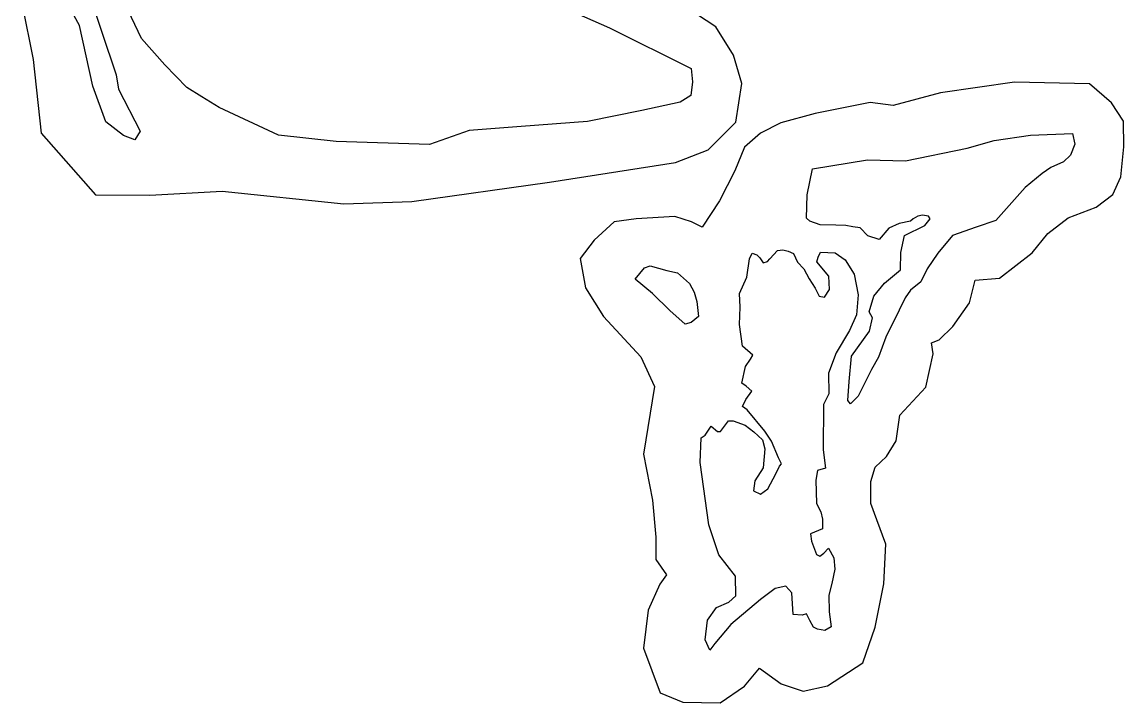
# Model space of a CAD drawing. Header units: metres. Extents: x 255476 to 378809, y 1739479 to 2227865.
# Drawn here: x 319584 to 320578, y 1875295 to 1875909 of the extents above; entities that cross this region are included whole.
import ezdxf

# ---------------------------------------------------------------- set-up
doc = ezdxf.new("R2010")
doc.units = ezdxf.units.M
doc.header["$MEASUREMENT"] = 0
doc.layers.add('MANGROOVE BUFFER ZONE', color=120, linetype='Continuous')

msp = doc.modelspace()

# ---------------------------------------------------------------- linework, layer by layer
at = {"layer": 'MANGROOVE BUFFER ZONE', "flags": 128}
for points in [[(320026.34, 1875942.84), (320113.96, 1875904.05), (320187.53, 1875867.43), (320188.93, 1875855.41), (320187.25, 1875843.1), (320177.74, 1875836.95), (320143.05, 1875829.41), (320094.1, 1875819.62), (320034.24, 1875814.87), (319987.24, 1875811.51), (319951.44, 1875798.65), (319867.38, 1875801.49), (319815.1, 1875807.08), (319761.78, 1875832.07), (319745.94, 1875841.62), (319732.42, 1875850.33), (319712.65, 1875870.54), (319691.61, 1875894.52), (319634.05, 1876015.26)], [(319642.62, 1875939.76), (319668.62, 1875861.7), (319670.95, 1875848.73), (319690.51, 1875810.83), (319685.49, 1875803.11), (319675.44, 1875806.78), (319659.39, 1875819.18), (319647.64, 1875851.36), (319635.66, 1875906.25), (319615.96, 1875941.76)], [(319583.78, 1875924.62), (319593.78, 1875875.56), (319601.11, 1875809.04), (319649.94, 1875753.45), (319699.07, 1875753.06), (319764.33, 1875756.61), (319874.3, 1875745.15), (319935.64, 1875747.45), (320059.89, 1875764.74), (320173.55, 1875782.46), (320203.06, 1875793.97), (320228.05, 1875818.98), (320233.23, 1875853.68), (320225.95, 1875879.24), (320209.83, 1875904.99), (320175.92, 1875927.18)]]:
    msp.add_lwpolyline(points, dxfattribs=at)
for points in [[(320438.68, 1875656.11), (320444.06, 1875676.36), (320465.77, 1875678.33), (320495.32, 1875701.22), (320509.45, 1875718.48), (320527.74, 1875732.7), (320553.01, 1875742.34), (320568.13, 1875753.78), (320575.24, 1875769.48), (320578.21, 1875796.74), (320577.65, 1875819.83), (320566.91, 1875836.34), (320547.06, 1875853.61), (320479.51, 1875855.09), (320412.59, 1875845.37), (320369.81, 1875834.09), (320349.17, 1875836.67), (320299.61, 1875826.75), (320268.41, 1875818.21), (320250.14, 1875808.88), (320235.71, 1875796.38), (320227.18, 1875775.09), (320213.35, 1875747.9), (320197.45, 1875724.21), (320188.05, 1875729.17), (320173.03, 1875733.82), (320138.01, 1875731.59), (320118.04, 1875728.92), (320100.08, 1875712.59), (320087.38, 1875695.88), (320092.14, 1875669.41), (320108.43, 1875643.77), (320142.16, 1875607.18), (320154.59, 1875580.52), (320144.75, 1875519.49), (320152.82, 1875477.93), (320155.83, 1875444.57), (320155.7, 1875424.63), (320165.42, 1875410.58), (320159.41, 1875402.22), (320148.76, 1875378.85), (320144.72, 1875344.6), (320159.59, 1875304.15), (320180.11, 1875295.69), (320213.72, 1875295.12), (320235.87, 1875310.37), (320249.27, 1875326.38), (320268.78, 1875312.26), (320288.7, 1875305.84), (320310.78, 1875310.6), (320342.49, 1875331.26), (320353.82, 1875363.49), (320361.42, 1875402.62), (320363.41, 1875438.41), (320355.14, 1875460.15), (320349.63, 1875474.87), (320349.76, 1875494.81), (320353.69, 1875507.73), (320363.91, 1875517.46), (320372.75, 1875531.39), (320376.05, 1875554.57), (320399.27, 1875580.06), (320406.16, 1875610), (320404.49, 1875619.95), (320411.51, 1875622.7), (320423.84, 1875634.52)], [(320375.32, 1875649.35), (320363.21, 1875625.15), (320356.59, 1875607.12), (320350.43, 1875595.94), (320338.37, 1875571.76), (320331.49, 1875564.88), (320328.91, 1875567.86), (320330.26, 1875585.07), (320332.45, 1875607.86), (320348.5, 1875630.35), (320351.2, 1875642.33), (320348.33, 1875647.73), (320352.39, 1875662.08), (320362.01, 1875673.72), (320376.54, 1875685.71), (320376.84, 1875701.44), (320380.27, 1875716.7), (320398.41, 1875725.6), (320403.23, 1875731.8), (320401.71, 1875734.24), (320396.36, 1875734.9), (320392.27, 1875734.17), (320388.05, 1875731.67), (320385.49, 1875729.56), (320375.39, 1875727.38), (320365.96, 1875723.34), (320357.21, 1875713.24), (320347.11, 1875716.27), (320340.04, 1875723.51), (320333.45, 1875724.56), (320327.09, 1875725.59), (320318.16, 1875725.94), (320303.9, 1875726.45), (320294.62, 1875729.54), (320291.7, 1875732.46), (320292.2, 1875753.33), (320297.26, 1875776.8), (320346.71, 1875784.88), (320380.93, 1875784.04), (320436.84, 1875795.51), (320460.94, 1875802.53), (320493.84, 1875807.14), (320531.69, 1875808.84), (320533.73, 1875798.96), (320529.98, 1875789.24), (320523.51, 1875783.11), (320512.25, 1875778.17), (320504.41, 1875772.72), (320489, 1875759.96), (320462.49, 1875730.24), (320444.81, 1875724.29), (320423.4, 1875716.82), (320410.12, 1875700.79), (320400.56, 1875686.66), (320394.79, 1875674.92), (320385.43, 1875667.29), (320380.66, 1875660.42)], [(320336.94, 1875645.25), (320330.61, 1875631.11), (320318.37, 1875610.75), (320311.64, 1875592.54), (320311.74, 1875573.99), (320306.97, 1875564.16), (320306.81, 1875523.4), (320308.91, 1875506.91), (320301.76, 1875504.8), (320300.15, 1875496.14), (320300.75, 1875475.01), (320304.78, 1875467.37), (320306.27, 1875460.85), (320306.27, 1875452.13), (320295.28, 1875447.77), (320296.25, 1875440.98), (320300.77, 1875429.03), (320303.84, 1875427.58), (320307.24, 1875430.33), (320311.44, 1875434.69), (320316.45, 1875425.96), (320317.42, 1875415.76), (320314.67, 1875402.84), (320311.76, 1875392.18), (320312.11, 1875377.29), (320313.83, 1875363.62), (320308.36, 1875360.59), (320301.77, 1875361.8), (320298.02, 1875363.42), (320294.68, 1875369.39), (320291.63, 1875375.54), (320287.95, 1875374.28), (320279.77, 1875374.91), (320278.47, 1875394.53), (320272.97, 1875400.33), (320263.3, 1875398.2), (320250.07, 1875388.53), (320223.41, 1875365.99), (320209.08, 1875348.8), (320204.39, 1875342.81), (320200.17, 1875352.03), (320202.51, 1875369.78), (320210.58, 1875381.11), (320221.71, 1875386), (320227.87, 1875391.85), (320227.56, 1875409.38), (320212.58, 1875428.76), (320203.68, 1875455.66), (320195.8, 1875512.1), (320196.59, 1875534.15), (320200.35, 1875536.73), (320205.8, 1875544.65), (320211.36, 1875539.82), (320214.04, 1875540.02), (320217.64, 1875544.65), (320221.24, 1875549.48), (320225.56, 1875549.48), (320236.27, 1875545.78), (320244.19, 1875539.61), (320252.12, 1875532.41), (320253.97, 1875524.18), (320252.53, 1875507.29), (320245.12, 1875495.56), (320243.88, 1875486.3), (320250.16, 1875483.42), (320256.85, 1875488.26), (320263.95, 1875501.63), (320267.35, 1875508.62), (320269.1, 1875510.89), (320266.53, 1875516.13), (320260.25, 1875531.25), (320254.18, 1875540.23), (320238.12, 1875559.46), (320234.01, 1875562.48), (320236.99, 1875568.66), (320242.44, 1875576.17), (320237.3, 1875580.9), (320233.49, 1875583.67), (320236.59, 1875598.65), (320241.16, 1875605.03), (320243.16, 1875608.76), (320233.95, 1875616.87), (320231.24, 1875636.29), (320231.96, 1875652.05), (320231.11, 1875664.48), (320237.94, 1875679.24), (320240.32, 1875695.58), (320242.69, 1875700.72), (320246.98, 1875699.41), (320249.47, 1875696.55), (320252.58, 1875692.2), (320256.38, 1875693.13), (320258.56, 1875695.62), (320265.59, 1875703.27), (320270.44, 1875703.71), (320275.23, 1875702.65), (320279.9, 1875700.53), (320283.51, 1875692.76), (320289.36, 1875686.79), (320294.15, 1875677.59), (320299.47, 1875669.08), (320303.24, 1875662.11), (320308.11, 1875661.11), (320312.54, 1875667.97), (320311.73, 1875679.89), (320301.12, 1875692.99), (320302.19, 1875697.15), (320304.29, 1875701.55), (320317.49, 1875701.15), (320326.7, 1875694.65), (320334.72, 1875681.82), (320338.32, 1875663.13)], [(320194.17, 1875643.51), (320187.67, 1875638.37), (320182.22, 1875636.59), (320168.27, 1875648.96), (320152.64, 1875664.26), (320137.01, 1875677.31), (320145.51, 1875687.68), (320150.54, 1875689.47), (320165.65, 1875685.06), (320175.19, 1875683.07), (320185.99, 1875673.53), (320190.4, 1875665.46), (320192.6, 1875657.28)]]:
    msp.add_lwpolyline(points, close=True, dxfattribs=at)

doc.saveas('drawing.dxf')
